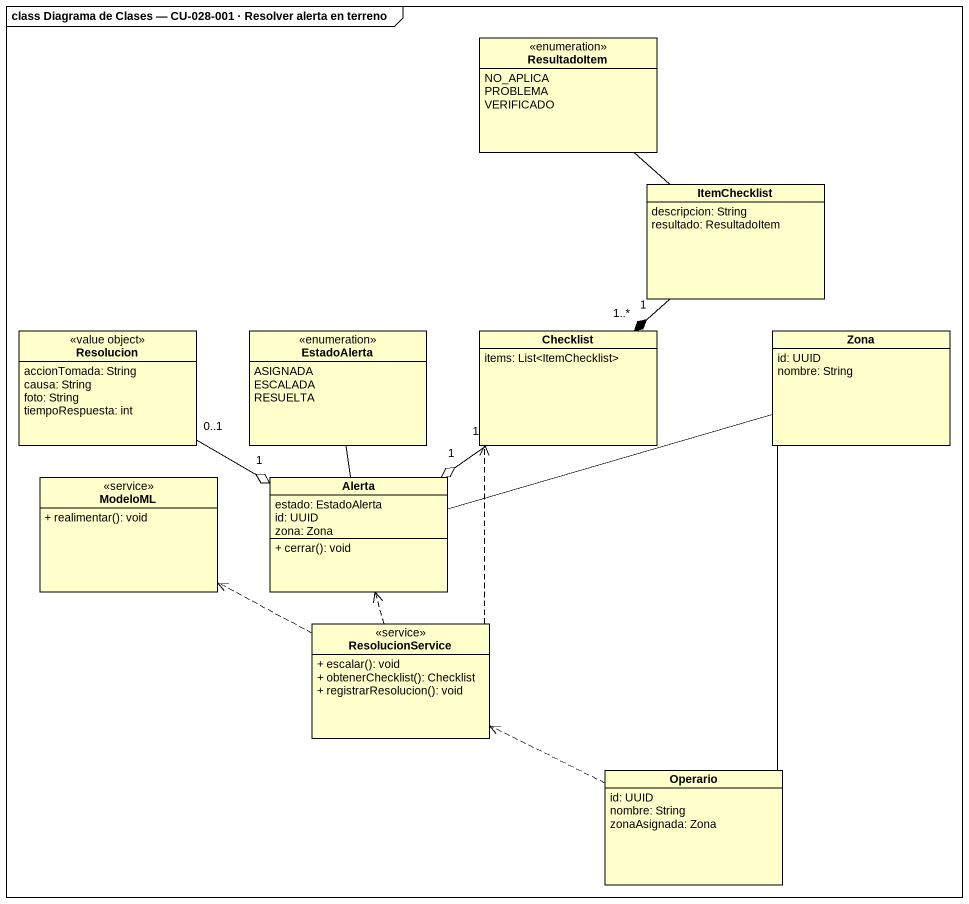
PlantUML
@startuml
mainframe class Diagrama de Clases — CU-028-001 · Resolver alerta en terreno
hide circle
hide empty members
skinparam classAttributeIconSize 0
enum ResultadoItem {
  NO_APLICA
  PROBLEMA
  VERIFICADO
}
class ItemChecklist {
  descripcion: String
  resultado: ResultadoItem
}
class Resolucion <<value object>> {
  accionTomada: String
  causa: String
  foto: String
  tiempoRespuesta: int
}
enum EstadoAlerta {
  ASIGNADA
  ESCALADA
  RESUELTA
}
class Checklist {
  items: List<ItemChecklist>
}
class Zona {
  id: UUID
  nombre: String
}
class ModeloML <<service>> {
  + realimentar(): void
}
class Alerta {
  estado: EstadoAlerta
  id: UUID
  zona: Zona
  + cerrar(): void
}
class ResolucionService <<service>> {
  + escalar(): void
  + obtenerChecklist(): Checklist
  + registrarResolucion(): void
}
class Operario {
  id: UUID
  nombre: String
  zonaAsignada: Zona
}
ItemChecklist -up- ResultadoItem
Checklist "1" *-up- "1..*" ItemChecklist
Alerta "1" o-left- "0..1" Resolucion
Alerta -up- EstadoAlerta
Alerta "1" o-up- "1" Checklist
Alerta -right- Zona
ResolucionService .up.> Checklist
ResolucionService .left.> ModeloML
ResolucionService .up.> Alerta
Operario -up- Zona
Operario .left.> ResolucionService
@enduml
